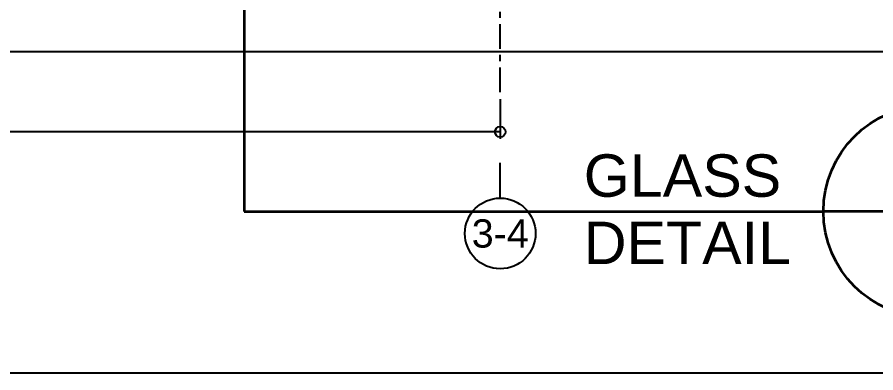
# Model space of a CAD drawing. Header units: millimetres. Extents: x 663313 to 1226001, y 1431724 to 1620898.
# Drawn here: x 864197 to 870274, y 1505819 to 1508335 of the extents above; entities that cross this region are included whole.
import ezdxf
from ezdxf.enums import TextEntityAlignment as Align

# ---------------------------------------------------------------- set-up
doc = ezdxf.new("R2010")
doc.units = ezdxf.units.MM
doc.linetypes.add('CENTER', pattern=[50.8, 31.75, -6.35, 6.35, -6.35])
doc.linetypes.add('TA_GL_000.70000', pattern=[1.925, 0.7, -0.175, 0.175, -0.175, 0.7])
doc.layers.add('000 - 0_HIDE_OBJ_FRAMING_DEF_SUB', color=7, linetype='Continuous', plot=False)
for name, color, linetype in [('000 - 0_SYM_DWG_GRID-BUBBLE_MAIN_COLOR_6', 7, 'Continuous'), ('000 - 0_SYM_DWG_GRIDLINE_MAIN_COLOR_251', 7, 'Continuous'), ('000 - 0_SYM_DWG_SLOPE-SYM_TEXT_COLOR_3', 7, 'Continuous'), ('000 - D I M', 7, 'Continuous'), ('000 - GRID', 7, 'CENTER'), ('_PP-Dim', 7, 'Continuous')]:
    doc.layers.add(name, color=color, linetype=linetype)
doc.styles.add('Arial', font='arial.ttf')
doc.styles.add('Arial_2', font='arial.ttf', dxfattribs={"height": 300})
doc.styles.add('FAMELINE_FOR_CKST', font='arial.ttf')
doc.styles.add('TA', font='', dxfattribs={"height": 4.5})
doc.styles.get('TA').set_extended_font_data('Cordia New')
doc.dimstyles.new('DPA-DIM-3_0_T-T', dxfattribs={"dimscale": 304.8, "dimtxt": 1.004192, "dimasz": 0.656168, "dimexe": 0.328084, "dimexo": 0.0625, "dimgap": 0.164042, "dimtad": 1, "dimdec": 0, "dimlfac": 304.8, "dimzin": 0, "dimdsep": 46, "dimtxsty": 'Arial_2', "dimblk1": 'OBLIQUE', "dimblk2": 'OBLIQUE', "dimsah": 1, "dimcen": 0.09, "dimdle": 0.656168, "dimclrd": 7, "dimclre": 7, "dimclrt": 7, "dimadec": 8, "dimazin": 0, "dimtfac": 1, "dimtdec": 4, "dimtix": 1, "dimtmove": 0, "dimatfit": 3, "dimfxl": 0.004306, "dimfxlon": 1, "dimtvp": 1, "dimtolj": 1, "dimtzin": 0, "dimarcsym": 2})
doc.dimstyles.new('FAMELINE-CKST_C-C', dxfattribs={"dimtxt": 0.3, "dimasz": 0.15, "dimexe": 0.1, "dimexo": 0.1, "dimgap": 0.05, "dimtad": 1, "dimzin": 0, "dimdsep": 46, "dimtxsty": 'FAMELINE_FOR_CKST', "dimblk": 'ORIGIN', "dimblk1": 'ORIGIN', "dimblk2": 'ORIGIN', "dimsah": 1, "dimcen": 0.1, "dimdle": 0.1, "dimclrd": 7, "dimclre": 7, "dimclrt": 7, "dimadec": 0, "dimazin": 0, "dimtfac": 1, "dimtix": 1, "dimtmove": 2, "dimatfit": 3, "dimfxl": 1, "dimtolj": 1, "dimtzin": 0, "dimlwd": -1, "dimlwe": -1, "dimarcsym": 0})

# ---------------------------------------------------------------- blocks, each defined once
blk = doc.blocks.new('A$Cbc3bdfda')
at = {"layer": 'Defpoints', "color": 7}
blk.add_lwpolyline([(0, -400), (775, -400), (775, 0), (0, 0)], close=True, dxfattribs=at)
blk = doc.blocks.new('_Oblique')
at = {"color": 7, "linetype": 'ByBlock', "lineweight": -2}
blk.add_line((-0.5, -0.5), (0.5, 0.5), dxfattribs=at)
blk = doc.blocks.new('*D3582')
at = {"layer": '000 - 0_HIDE_OBJ_FRAMING_DEF_SUB', "color": 7, "lineweight": -2, "transparency": 16777216}
for p, q in [((-48699.8, -73.4), (-48699.8, -815.3)), ((-20810, -142.3), (-20810, -815.3)), ((-20610, -715.3), (-48899.8, -715.3))]:
    blk.add_line(p, q, dxfattribs=at)
at = {"layer": 'Defpoints', "color": 7, "transparency": 16777216}
for p in [(-48699.8, -54.4), (-20810, -123.2), (-48699.8, -715.3)]:
    blk.add_point(p, dxfattribs=at)
at = {"layer": '000 - 0_HIDE_OBJ_FRAMING_DEF_SUB', "color": 7, "lineweight": -2, "transparency": 16777216, "xscale": 200, "yscale": 200, "zscale": 200, "rotation": 180}
blk.add_blockref('_Oblique', (-48699.8, -715.3), dxfattribs=at)
at = {"layer": '000 - 0_HIDE_OBJ_FRAMING_DEF_SUB', "color": 7, "lineweight": -2, "transparency": 16777216, "xscale": 200, "yscale": 200, "zscale": 200}
blk.add_blockref('_Oblique', (-20810, -715.3), dxfattribs=at)
at = {"layer": '000 - 0_HIDE_OBJ_FRAMING_DEF_SUB', "color": 7, "transparency": 16777216, "insert": (-34754.9, -512.1), "char_height": 300, "width": 1384.414, "attachment_point": 5, "style": 'Arial_2'}
blk.add_mtext('\\A1;8500804', dxfattribs=at)
blk = doc.blocks.new('DPA_AN_Callout Symbol - UP-Down-6278882-ENT 4 ELE-2 sheet')
at = {"layer": '000 - 0_HIDE_OBJ_FRAMING_DEF_SUB', "color": 7, "lineweight": 35}
blk.add_line((-167046, 103016.2), (-165546, 103016.2), dxfattribs=at)
blk.add_circle((-166296, 103013.4), 750, dxfattribs=at)
blk = doc.blocks.new('*U4812')
at = {"layer": '000 - 0_SYM_DWG_GRID-BUBBLE_MAIN_COLOR_6', "color": 7}
blk.add_line((35, 0), (30, 0), dxfattribs=at)
blk.add_circle((40, 0), 5, dxfattribs=at)
at = {"layer": '000 - 0_SYM_DWG_GRIDLINE_MAIN_COLOR_251', "color": 7, "linetype": 'ByBlock', "ltscale": 5}
blk.add_line((20, 0), (-303, 0), dxfattribs=at)
at = {"color": 7, "style": 'TA', "flags": 1}
blk.add_attdef('LOCATION', (6, -6), '', height=4.5, rotation=270, dxfattribs=at)
at = {"layer": '000 - 0_SYM_DWG_SLOPE-SYM_TEXT_COLOR_3', "color": 7, "style": 'Arial'}
blk.add_attdef('GRID-HEAD', text='', height=4, rotation=90, dxfattribs=at).set_placement((40, 0), align=Align.MIDDLE_CENTER)
blk = doc.blocks.new('_Origin')
at = {"color": 7, "linetype": 'ByBlock', "lineweight": -2}
blk.add_line((0, 0), (-1, 0), dxfattribs=at)
blk.add_circle((0, 0), 0.5, dxfattribs=at)
blk = doc.blocks.new('*D5323')
at = {"layer": '000 - D I M', "color": 7, "transparency": 16777216}
for p, q in [((-12000, 100150), (-12000, 99868.8)), ((0, 100150), (0, 99868.8)), ((-75, 99918.8), (-11925, 99918.8))]:
    blk.add_line(p, q, dxfattribs=at)
at = {"layer": 'Defpoints', "color": 7, "transparency": 16777216}
for p in [(-12000, 100200), (0, 100200), (-12000, 99918.8)]:
    blk.add_point(p, dxfattribs=at)
at = {"layer": '000 - D I M', "color": 7, "transparency": 16777216, "xscale": 75, "yscale": 75, "zscale": 75, "rotation": 180}
blk.add_blockref('_Origin', (-12000, 99918.8), dxfattribs=at)
at = {"layer": '000 - D I M', "color": 7, "transparency": 16777216, "xscale": 75, "yscale": 75, "zscale": 75}
blk.add_blockref('_Origin', (0, 99918.8), dxfattribs=at)
at = {"layer": '000 - D I M', "color": 7, "transparency": 16777216, "insert": (-6000, 100020.3), "char_height": 150, "attachment_point": 5, "style": 'FAMELINE_FOR_CKST'}
blk.add_mtext('\\A1;12000', dxfattribs=at)
blk = doc.blocks.new('A$Cc320a9d8')
at = {"layer": '000 - 0_HIDE_OBJ_FRAMING_DEF_SUB', "color": 7, "lineweight": 35}
for p, q in [((-27426.2924, 1634.7404), (-27426.2924, -1844.0501)), ((-27426.2924, -1844.0501), (-23328.0343, -1844.0501))]:
    blk.add_line(p, q, dxfattribs=at)
blk.add_blockref('DPA_AN_Callout Symbol - UP-Down-6278882-ENT 4 ELE-2 sheet', (143717.9247, -104857.4405), dxfattribs=at)
at = {"layer": '000 - 0_HIDE_OBJ_FRAMING_DEF_SUB', "color": 7, "char_height": 300, "attachment_point": 1, "style": 'Arial_2'}
for s, insert, width in [('GLASS', (-25023.7122, -1440.4157), 1723.628125), ('DETAIL', (-25023.7122, -1916.6657), 1811.81375)]:
    blk.add_mtext(s, dxfattribs=dict(at, insert=insert, width=width))
at = {"layer": '000 - 0_HIDE_OBJ_FRAMING_DEF_SUB', "color": 7}
dim = blk.add_linear_dim(base=(-48699.7823, -715.2981), p1=(-20810.0047, -123.2081), p2=(-48699.7823, -54.3912), dimstyle='DPA-DIM-3_0_T-T', override={"dimpost": '<>', "dimclrd": 7, "dimclre": 7, "dimclrt": 7, "dimfxl": 27889.862415}, dxfattribs=at)
dim.commit()
dim.dimension.update_dxf_attribs({"geometry": '*D3582', "text_midpoint": (-34754.8935, -512.1262)})
blk = doc.blocks.new('W-1-PP18-ST_ENT4_REV00_20260601-021503_ELEVATION_2_DIMS')
at = {"layer": '000 - GRID', "color": 7, "linetype": 'TA_GL_000.70000', "xscale": 50, "yscale": 50, "zscale": 50, "rotation": 270}
blk.add_blockref('*U4812', (0, 101200), dxfattribs=at).add_auto_attribs({'GRID-HEAD': '3-4'})
at = {"layer": '000 - D I M', "color": 7}
dim = blk.add_linear_dim(base=(-12000, 99918.8), p1=(0, 100200), p2=(-12000, 100200), dimstyle='FAMELINE-CKST_C-C', override={"dimscale": 500, "dimdec": 0, "dimlfac": 1, "dimclrd": 7, "dimclre": 7, "dimclrt": 7}, dxfattribs=at)
dim.commit()
dim.dimension.update_dxf_attribs({"geometry": '*D5323', "text_midpoint": (-6000, 100020.3)})

msp = doc.modelspace()

# ---------------------------------------------------------------- block references
at = {"color": 7}
msp.add_blockref('W-1-PP18-ST_ENT4_REV00_20260601-021503_ELEVATION_2_DIMS', (867616.0065, 1407605.0011), dxfattribs=at)
at = {"layer": '_PP-Dim', "color": 7, "xscale": 50, "yscale": 50, "zscale": 50}
msp.add_blockref('A$Cbc3bdfda', (837862.5634, 1525819.1136), dxfattribs=at)

# ---------------------------------------------------------------- next in the draw order: block references
at = {"color": 7}
msp.add_blockref('A$Cc320a9d8', (893230.7929, 1508805.0011), dxfattribs=at)

doc.saveas('drawing.dxf')
